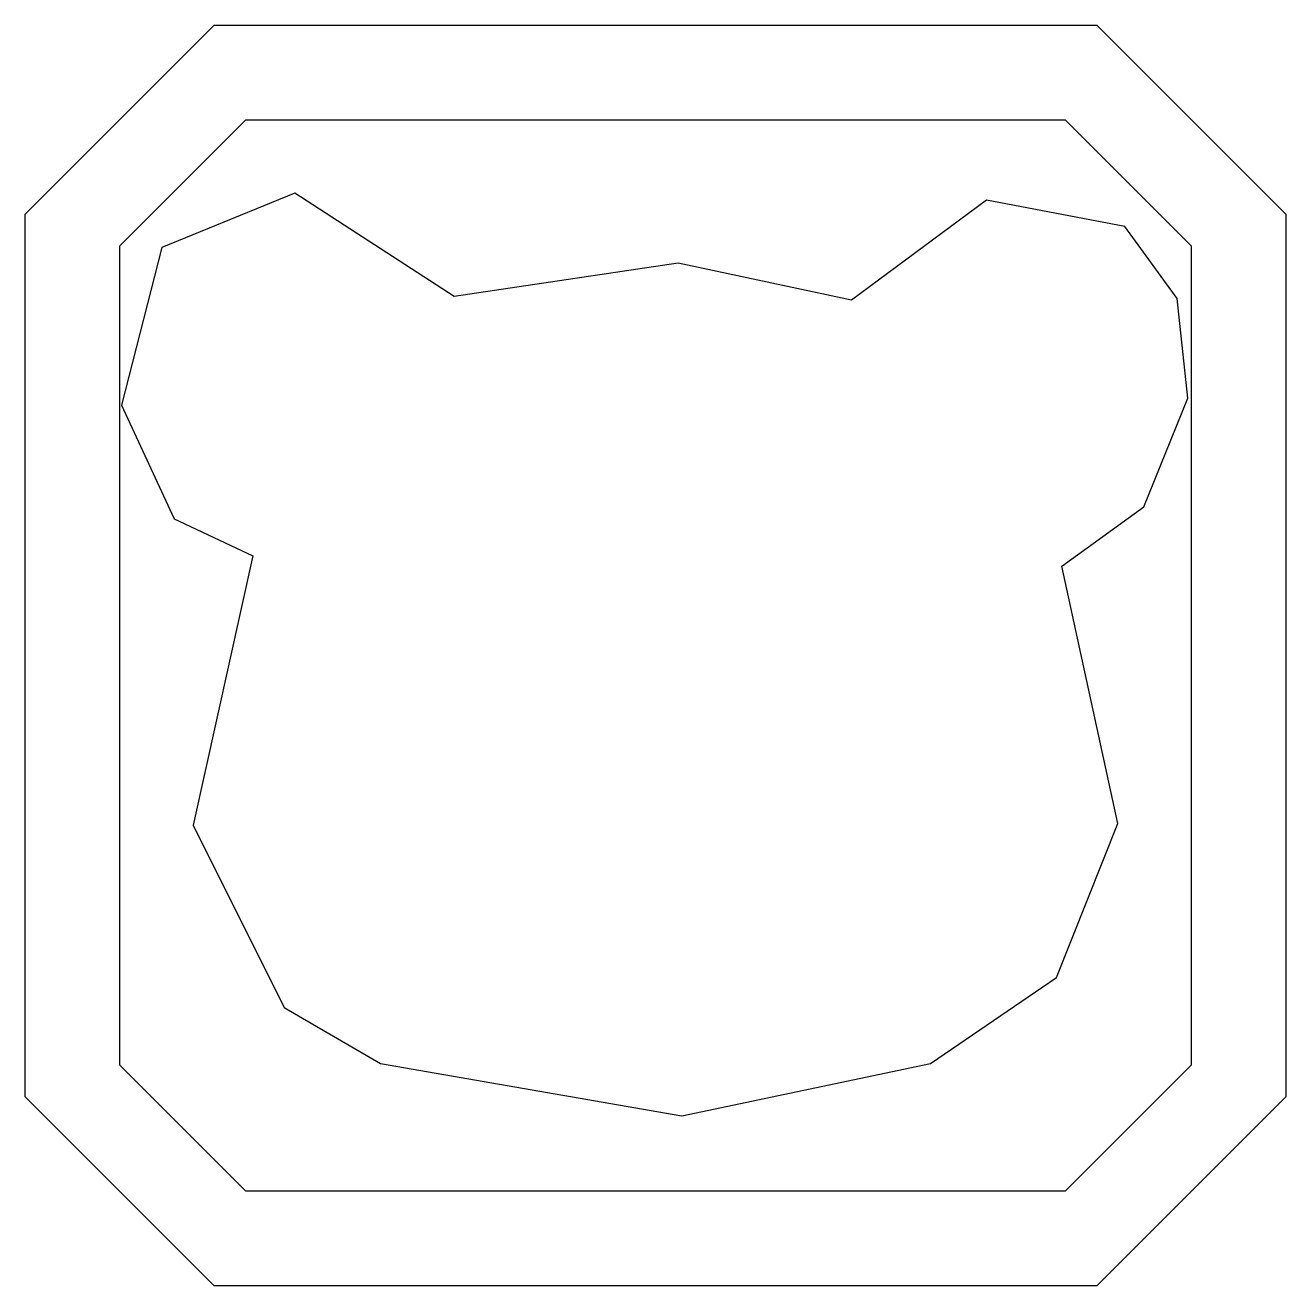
# Model space of a CAD drawing. Header units: millimetres. Extents: x 0.9 to 8.1, y 0.9 to 8.1.
import ezdxf

# ---------------------------------------------------------------- set-up
doc = ezdxf.new("R2010")
doc.units = ezdxf.units.MM

msp = doc.modelspace()

# ---------------------------------------------------------------- linework, layer by layer
for points in [[(1.98, 8.1), (7.02, 8.1), (8.1, 7.02), (8.1, 1.98), (7.02, 0.9), (1.98, 0.9), (0.9, 1.98), (0.9, 7.02)], [(2.16, 7.56), (6.84, 7.56), (7.56, 6.84), (7.56, 2.16), (6.84, 1.44), (2.16, 1.44), (1.44, 2.16), (1.44, 6.84)], [(1.68, 6.83), (1.45, 5.93), (1.75, 5.28), (2.2, 5.07), (1.86, 3.53), (2.38, 2.49), (2.93, 2.17), (4.65, 1.87), (6.07, 2.17), (6.79, 2.66), (7.14, 3.54), (6.82, 5.01), (7.29, 5.35), (7.54, 5.97), (7.48, 6.54), (7.18, 6.95), (6.39, 7.1), (5.62, 6.53), (4.63, 6.74), (3.35, 6.55), (2.44, 7.14)]]:
    msp.add_lwpolyline(points, close=True)

doc.saveas('drawing.dxf')
